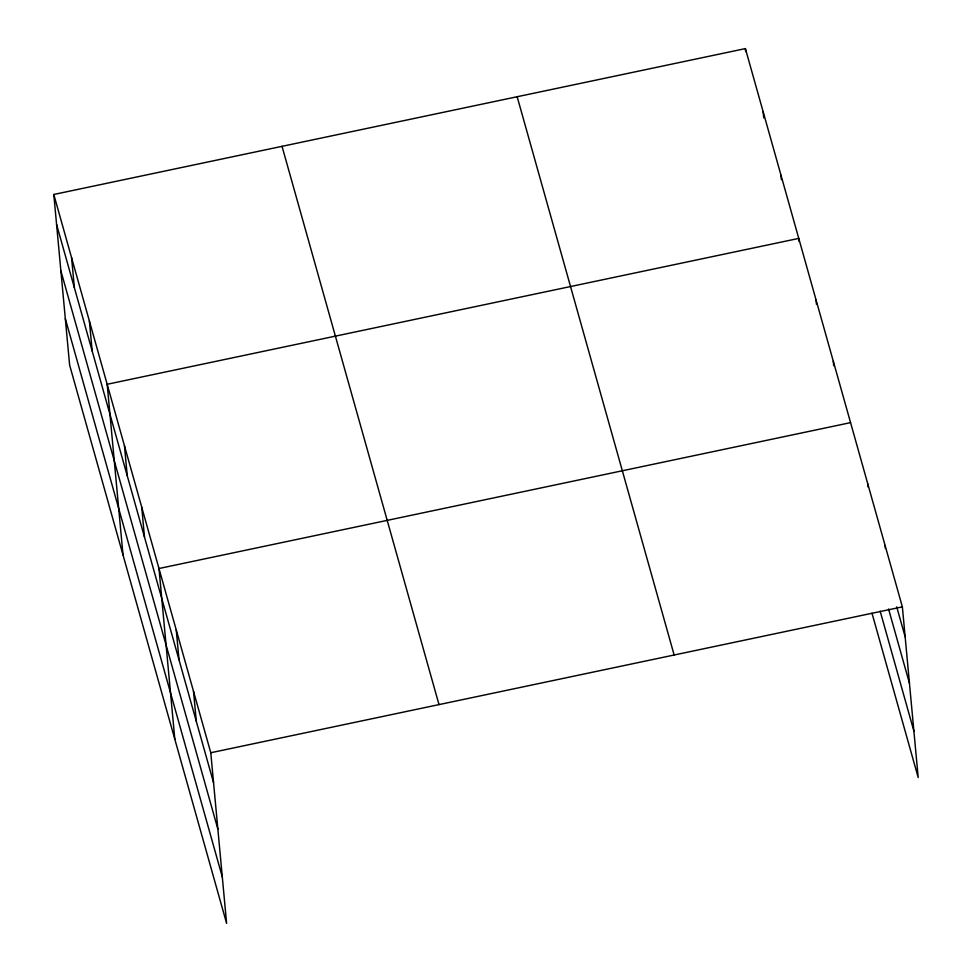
<?xml version="1.0" encoding="UTF-8"?>
<svg xmlns="http://www.w3.org/2000/svg" width="972" height="972" viewBox="0 0 972 972"><rect width="100%" height="100%" fill="white"/><g stroke="black" fill="none" stroke-linecap="round" stroke-linejoin="round"><path stroke-width="1.46" d="M53.8 194.473L210.778 752.741L226.61 923.4L69.632 365.132L53.8 194.473L745.39 48.6L902.368 606.868L918.2 777.527L872.018 613.296M850.561 422.638L158.983 568.511L174.814 739.17M210.778 752.741L902.368 606.868M896.719 606.844L905.151 636.842M888.566 609.007L909.452 683.267M880.158 611.133L913.887 731.102M517.165 96.738L674.143 655.007M282.026 146.335L439.004 704.603M56.583 224.447L213.561 782.715M60.884 270.872L217.874 829.14M65.331 318.707L222.309 876.975M885.103 545.462L885.383 548.451M867.826 484.044L868.105 487.045M833.296 361.232L833.709 365.727M816.03 299.826L816.444 304.321M799.033 241.408L798.753 238.407L107.175 384.28L123.007 554.939M780.966 175.142L781.379 179.638M763.178 111.865L763.737 117.867M745.39 48.6L745.658 51.601M193.513 691.335L196.295 721.297M176.248 629.929L179.03 659.891M141.718 507.105L144.488 537.066M124.44 445.698L127.223 475.66M89.388 321.015L92.17 350.977M71.588 257.75L74.37 287.712"/></g></svg>
